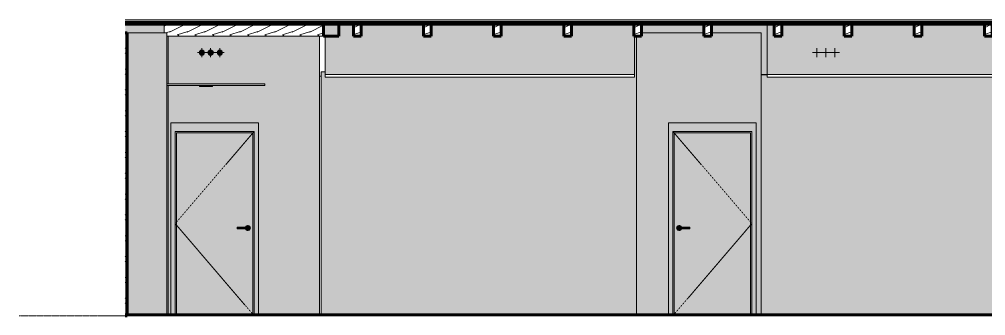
# Model space of a CAD drawing. Header units: inches. Extents: x -3547 to 717, y -19 to 229.
# Drawn here: x -3547.3 to -3106.3, y 0 to 135.2 of the extents above; entities that cross this region are included whole.
import ezdxf

# ---------------------------------------------------------------- set-up
doc = ezdxf.new("R2010")
doc.units = ezdxf.units.IN
doc.header["$MEASUREMENT"] = 0
doc.linetypes.add('Dash 1_16_', pattern=[0.125, 0.0625, -0.0625])
doc.linetypes.add('Grid Line 1_2_', pattern=[0.875, 0.5, -0.125, 0.125, -0.125])
for name, color, linetype, lineweight in [('0-1', 7, 'Continuous', 5), ('0-2', 250, 'Continuous', 9), ('A-CLNG', 13, 'Continuous', 18), ('A-CLNG-1', 7, 'Continuous', 18), ('A-CLNG-2', 13, 'Continuous', 5), ('A-DOOR', 31, 'Continuous', 18), ('A-DOOR-1', 31, 'Dash 1_16_', 9), ('A-DOOR-2', 31, 'Continuous', 9), ('A-DOOR-FRAM', 31, 'Continuous', 9), ('A-DOOR-FRAM-1', 31, 'Continuous', 18), ('A-FLOR-1', 31, 'Continuous', 5), ('A-FLOR-2', 8, 'Continuous', 5), ('A-FLOR-3', 7, 'Continuous', 18), ('A-FLOR-4', 10, 'Continuous', 60), ('A-FLOR-LEVL-1', 51, 'Grid Line 1_2_', 9), ('A-FLOR-MCUT-1', 7, 'Continuous', 18), ('A-FLOR-PATT-1', 250, 'Continuous', 9), ('A-FLOR-PATT-2', 253, 'Continuous', 9), ('A-WALL', 113, 'Continuous', 18), ('A-WALL-1', 7, 'Continuous', 18), ('A-WALL-PATT-1', 111, 'Continuous', 9), ('E-LITE-EQPM', 33, 'Continuous', 9), ('I-WALL', 2, 'Continuous', 18), ('I-WALL-1', 2, 'Continuous', 5), ('I-WALL-2', 2, 'Continuous', 60), ('P-PIPE', 3, 'Continuous', 9), ('P-PIPE-CNTR', 3, 'Continuous', 9), ('S-BEAM', 12, 'Continuous', 9), ('S-BEAM-1', 250, 'Continuous', 9), ('S-BEAM-2', 10, 'Continuous', 60), ('S-BEAM-4', 35, 'Continuous', 9)]:
    doc.layers.add(name, color=color, linetype=linetype, lineweight=lineweight)
pattern_1 = [(0, (0, 0), (0, 2.399), []), (315, (0, 0), (2.3985062, 0), [3.393, -3.393]), (45, (0, 0), (2.3985062, 0), [3.393, -3.393])]
pattern_2 = [(216.87, (3.199, 7.997), (23.9897714, 15.99364286), [3.998, -35.986]), (206.565, (7.997, 5.598), (-7.9970807, -7.996619), [8.941, -8.941]), (198.435, (7.997, 1.599), (-15.9938446, -7.9970983), [5.058, -20.23])]

# ---------------------------------------------------------------- blocks, each defined once
blk = doc.blocks.new('CTR - 1st Phase - Shell_rvt-1-INTERIOR ELEVATION - CORRIDOR WEST _103_W_ - 1ST FLOOR -  EAST WALL')
at = {"layer": 'A-FLOR-1'}
for points in [[(-3481.17, 129), (-3481.17, 133), (-3498.94, 133), (-3498.94, 129), (-3484.3, 129)], [(-3266.56, 110), (-3266.56, 127.5), (-3266.87, 127.5), (-3266.87, 133), (-3295.37, 133), (-3295.37, 127.5), (-3298.87, 127.5), (-3298.87, 133), (-3327.37, 133), (-3327.37, 127.5), (-3330.87, 127.5), (-3330.87, 133), (-3359.37, 133), (-3359.37, 127.5), (-3362.87, 127.5), (-3362.87, 133), (-3391.37, 133), (-3391.37, 127.5), (-3394.87, 127.5), (-3394.87, 133), (-3401.42, 133), (-3401.42, 127.5), (-3407.67, 127.5), (-3407.67, 110), (-3370.91, 110)], [(-3114.87, 110), (-3102.36, 110), (-3102.36, 133), (-3103.37, 133), (-3103.37, 127.5), (-3106.87, 127.5), (-3106.87, 133), (-3135.37, 133), (-3135.37, 127.5), (-3138.87, 127.5), (-3138.87, 133), (-3167.37, 133), (-3167.37, 127.5), (-3170.87, 127.5), (-3170.87, 133), (-3199.37, 133), (-3199.37, 127.5), (-3202.87, 127.5), (-3202.87, 133), (-3206.07, 133), (-3206.07, 110), (-3178.88, 110)]]:
    blk.add_hatch(color=256, dxfattribs=at).paths.add_polyline_path(points, flags=0)
h = blk.add_hatch(color=256, dxfattribs=at)
h.paths.add_polyline_path([(-3208.76, 110), (-3206.07, 110), (-3206.07, 133), (-3231.37, 133), (-3231.37, 129), (-3208.76, 129), (-3208.76, 111.02)], flags=0)
h.paths.add_polyline_path([(-3256.04, 129), (-3234.87, 129), (-3234.87, 133), (-3263.37, 133), (-3263.37, 129)], flags=0)
at = {"layer": 'A-FLOR-2'}
blk.add_hatch(color=256, dxfattribs=at).paths.add_polyline_path([(-3050.86, 133.75), (-2474.75, 133.76), (-2474.75, 134.25), (-3498.94, 134.25), (-3498.94, 133.75), (-3082.86, 133.75)], flags=0)
at = {"layer": 'A-FLOR-PATT-1'}
h = blk.add_hatch(dxfattribs=at)
h.set_pattern_fill('FP_2', color=256, style=0, pattern_type=2)
h.set_pattern_definition(pattern_1)
h.paths.add_polyline_path([(-2478.75, 135), (-2474.75, 135), (-2474.75, 135.2), (-3498.94, 135.2), (-3498.94, 135), (-2480.75, 135)], flags=0)
h = blk.add_hatch(dxfattribs=at)
h.set_pattern_fill('FP_2', color=256, style=0, pattern_type=2)
h.set_pattern_definition(pattern_1)
h.paths.add_polyline_path([(-3104.2, 133), (-2474.75, 133), (-2474.75, 133.75), (-3498.94, 133.75), (-3498.94, 133), (-3114.87, 133)], flags=0)
h = blk.add_hatch(dxfattribs=at)
h.set_pattern_fill('FP_1', color=256, style=0, pattern_type=2)
h.set_pattern_definition([(135, (0, 0), (-2.1213203, -2.1213203), [])])
h.paths.add_polyline_path([(-2602.77, 0), (-2474.75, 0), (-2474.75, 0.37), (-3498.94, 0.37), (-3498.94, 0), (-2644.75, 0)], flags=0)
at = {"layer": 'A-FLOR-PATT-2'}
h = blk.add_hatch(dxfattribs=at)
h.set_pattern_fill('FP_3', color=256, style=0, pattern_type=2)
h.set_pattern_definition([(0, (0, 0), (7.68, 1.92), [0.634, -5.126, 0.634, -5.126, -30.72]), (0, (0, 0), (7.68, 1.92), [-11.52, 0.634, -10.886, 0.634, -5.126, -13.44]), (0, (0, 0), (7.68, 1.92), [-28.8, 0.634, -3.206, 0.634, -8.966]), (120, (2.88, 0.96), (-5.5027688, 5.6910751), [0.634, -5.126, 0.634, -5.126, -30.72]), (120, (2.88, 0.96), (-5.5027688, 5.6910751), [-11.52, 0.634, -10.886, 0.634, -5.126, -13.44]), (120, (2.88, 0.96), (-5.5027688, 5.6910751), [-28.8, 0.634, -3.206, 0.634, -8.966]), (240, (3.84, 4.8), (-2.1772312, -7.6110751), [0.634, -5.126, 0.634, -5.126, -30.72]), (240, (3.84, 4.8), (-2.1772312, -7.6110751), [-11.52, 0.634, -10.886, 0.634, -5.126, -13.44]), (240, (3.84, 4.8), (-2.1772312, -7.6110751), [-28.8, 0.634, -3.206, 0.634, -8.966])])
h.paths.add_polyline_path([(-3043.57, 134.25), (-2474.75, 134.26), (-2474.75, 135), (-3498.94, 135), (-3498.94, 134.25), (-3050.86, 134.25)], flags=0)
at = {"layer": 'A-CLNG-1'}
for p, q in [((-3407.67, 110), (-3266.56, 110)), ((-3407.67, 108.87), (-3407.67, 110)), ((-3266.56, 108.87), (-3407.67, 108.87)), ((-3266.56, 108.87), (-3266.56, 110)), ((-3208.76, 110), (-3206.07, 110)), ((-3206.07, 110), (-3102.36, 110)), ((-3206.07, 108.87), (-3206.07, 110)), ((-3102.36, 108.87), (-3206.07, 108.87))]:
    blk.add_line(p, q, dxfattribs=at)
at = {"layer": 'A-FLOR-3'}
for p, q in [((-3481.17, 133), (-3481.17, 129)), ((-3206.07, 133), (-3206.07, 110)), ((-3407.67, 127.5), (-3407.67, 110)), ((-3266.56, 127.5), (-3266.56, 110)), ((-3266.56, 110), (-3407.67, 110)), ((-3206.07, 110), (-3208.76, 110)), ((-3102.36, 110), (-3206.07, 110))]:
    blk.add_line(p, q, dxfattribs=at)
at = {"layer": 'A-FLOR-4'}
for p, q in [((-3498.94, 133), (-2474.75, 133)), ((-2474.75, 0.37), (-3498.94, 0.37))]:
    blk.add_line(p, q, dxfattribs=at)
at = {"layer": 'A-FLOR-MCUT-1'}
for p, q in [((-2474.75, 135), (-3498.94, 135)), ((-2474.75, 134.25), (-3498.94, 134.25)), ((-2474.75, 133.75), (-3498.94, 133.75)), ((-2474.75, 0), (-3498.94, 0))]:
    blk.add_line(p, q, dxfattribs=at)
at = {"layer": 'A-WALL-1'}
for p, q in [((-3410.3, 109.25), (-3410.3, 127.5)), ((-3410.3, 0.37), (-3410.3, 109.25)), ((-3409.55, 109.25), (-3410.3, 109.25))]:
    blk.add_line(p, q, dxfattribs=at)
blk = doc.blocks.new('LVL-Laminated Veneer Lumber - 4X6 S_ PINE - NO_ 1-2391453-INTERIOR ELEVATION - CORRIDOR WEST _103_W_ - 1ST FLOOR -  EAST WALL')
at = {"layer": 'S-BEAM'}
h = blk.add_hatch(dxfattribs=at)
h.set_pattern_fill('FP_6', color=256, style=0, pattern_type=2)
h.set_pattern_definition(pattern_2)
h.paths.add_polyline_path([(-3474.25, 127.5), (-3408.42, 127.5), (-3408.42, 133), (-3481.17, 133), (-3481.17, 129), (-3480.05, 129), (-3480.05, 127.5), (-3479.42, 127.5)], flags=0)
at = {"layer": 'S-BEAM-1'}
blk.add_line((-3480.05, 127.5), (-3408.42, 127.5), dxfattribs=at)
blk = doc.blocks.new('LVL-Laminated Veneer Lumber - 4X6 S_ PINE - NO_ 1-1619292-INTERIOR ELEVATION - CORRIDOR WEST _103_W_ - 1ST FLOOR -  EAST WALL')
at = {"layer": 'S-BEAM'}
h = blk.add_hatch(dxfattribs=at)
h.set_pattern_fill('FP_6', color=256, style=0, pattern_type=2)
h.set_pattern_definition(pattern_2)
h.paths.add_polyline_path([(-3362.87, 127.5), (-3359.37, 127.5), (-3359.37, 133), (-3362.87, 133)], flags=0)
at = {"layer": 'S-BEAM-2'}
for p, q in [((-3359.37, 133), (-3362.87, 133)), ((-3362.87, 133), (-3362.87, 127.5)), ((-3359.37, 127.5), (-3359.37, 133)), ((-3362.87, 127.5), (-3359.37, 127.5))]:
    blk.add_line(p, q, dxfattribs=at)
blk = doc.blocks.new('LVL-Laminated Veneer Lumber - 4X6 S_ PINE - NO_ 1-V1-INTERIOR ELEVATION - CORRIDOR WEST _103_W_ - 1ST FLOOR -  EAST WALL')
at = {"layer": 'S-BEAM'}
h = blk.add_hatch(dxfattribs=at)
h.set_pattern_fill('FP_6', color=256, style=0, pattern_type=2)
h.set_pattern_definition(pattern_2)
h.paths.add_polyline_path([(-3330.87, 127.5), (-3327.37, 127.5), (-3327.37, 133), (-3330.87, 133)], flags=0)
at = {"layer": 'S-BEAM-2'}
for p, q in [((-3327.37, 133), (-3330.87, 133)), ((-3330.87, 133), (-3330.87, 127.5)), ((-3327.37, 127.5), (-3327.37, 133)), ((-3330.87, 127.5), (-3327.37, 127.5))]:
    blk.add_line(p, q, dxfattribs=at)
blk = doc.blocks.new('LVL-Laminated Veneer Lumber - 4X6 S_ PINE - NO_ 1-V2-INTERIOR ELEVATION - CORRIDOR WEST _103_W_ - 1ST FLOOR -  EAST WALL')
at = {"layer": 'S-BEAM'}
h = blk.add_hatch(dxfattribs=at)
h.set_pattern_fill('FP_6', color=256, style=0, pattern_type=2)
h.set_pattern_definition(pattern_2)
h.paths.add_polyline_path([(-3295.37, 127.5), (-3295.37, 133), (-3298.87, 133), (-3298.87, 127.5)], flags=0)
at = {"layer": 'S-BEAM-2'}
for p, q in [((-3295.37, 133), (-3298.87, 133)), ((-3298.87, 133), (-3298.87, 127.5)), ((-3295.37, 127.5), (-3295.37, 133)), ((-3298.87, 127.5), (-3295.37, 127.5))]:
    blk.add_line(p, q, dxfattribs=at)
blk = doc.blocks.new('LVL-Laminated Veneer Lumber - 4X6 S_ PINE - NO_ 1-1619293-INTERIOR ELEVATION - CORRIDOR WEST _103_W_ - 1ST FLOOR -  EAST WALL')
at = {"layer": 'S-BEAM'}
h = blk.add_hatch(dxfattribs=at)
h.set_pattern_fill('FP_6', color=256, style=0, pattern_type=2)
h.set_pattern_definition(pattern_2)
h.paths.add_polyline_path([(-3266.56, 127.5), (-3263.37, 127.5), (-3263.37, 133), (-3266.87, 133), (-3266.87, 127.5)], flags=0)
at = {"layer": 'S-BEAM-2'}
for p, q in [((-3263.37, 133), (-3266.87, 133)), ((-3266.87, 133), (-3266.87, 127.5)), ((-3263.37, 127.5), (-3263.37, 133)), ((-3266.87, 127.5), (-3263.37, 127.5))]:
    blk.add_line(p, q, dxfattribs=at)
blk = doc.blocks.new('LVL-Laminated Veneer Lumber - 4X6 S_ PINE - NO_ 1-V3-INTERIOR ELEVATION - CORRIDOR WEST _103_W_ - 1ST FLOOR -  EAST WALL')
at = {"layer": 'S-BEAM'}
h = blk.add_hatch(dxfattribs=at)
h.set_pattern_fill('FP_6', color=256, style=0, pattern_type=2)
h.set_pattern_definition(pattern_2)
h.paths.add_polyline_path([(-3231.37, 127.5), (-3231.37, 133), (-3234.87, 133), (-3234.87, 127.5)], flags=0)
at = {"layer": 'S-BEAM-2'}
for p, q in [((-3231.37, 133), (-3234.87, 133)), ((-3234.87, 133), (-3234.87, 127.5)), ((-3231.37, 127.5), (-3231.37, 133)), ((-3234.87, 127.5), (-3231.37, 127.5))]:
    blk.add_line(p, q, dxfattribs=at)
blk = doc.blocks.new('LVL-Laminated Veneer Lumber - 4X6 S_ PINE - NO_ 1-V4-INTERIOR ELEVATION - CORRIDOR WEST _103_W_ - 1ST FLOOR -  EAST WALL')
at = {"layer": 'S-BEAM'}
h = blk.add_hatch(dxfattribs=at)
h.set_pattern_fill('FP_6', color=256, style=0, pattern_type=2)
h.set_pattern_definition(pattern_2)
h.paths.add_polyline_path([(-3199.37, 127.5), (-3199.37, 133), (-3202.87, 133), (-3202.87, 127.5)], flags=0)
at = {"layer": 'S-BEAM-2'}
for p, q in [((-3199.37, 133), (-3202.87, 133)), ((-3202.87, 133), (-3202.87, 127.5)), ((-3199.37, 127.5), (-3199.37, 133)), ((-3202.87, 127.5), (-3199.37, 127.5))]:
    blk.add_line(p, q, dxfattribs=at)
blk = doc.blocks.new('LVL-Laminated Veneer Lumber - 4X6 S_ PINE - NO_ 1-V5-INTERIOR ELEVATION - CORRIDOR WEST _103_W_ - 1ST FLOOR -  EAST WALL')
at = {"layer": 'S-BEAM'}
h = blk.add_hatch(dxfattribs=at)
h.set_pattern_fill('FP_6', color=256, style=0, pattern_type=2)
h.set_pattern_definition(pattern_2)
h.paths.add_polyline_path([(-3167.37, 127.5), (-3167.37, 133), (-3170.87, 133), (-3170.87, 127.5)], flags=0)
at = {"layer": 'S-BEAM-2'}
for p, q in [((-3167.37, 133), (-3170.87, 133)), ((-3170.87, 133), (-3170.87, 127.5)), ((-3167.37, 127.5), (-3167.37, 133)), ((-3170.87, 127.5), (-3167.37, 127.5))]:
    blk.add_line(p, q, dxfattribs=at)
blk = doc.blocks.new('LVL-Laminated Veneer Lumber - 4X6 S_ PINE - NO_ 1-V6-INTERIOR ELEVATION - CORRIDOR WEST _103_W_ - 1ST FLOOR -  EAST WALL')
at = {"layer": 'S-BEAM'}
h = blk.add_hatch(dxfattribs=at)
h.set_pattern_fill('FP_6', color=256, style=0, pattern_type=2)
h.set_pattern_definition(pattern_2)
h.paths.add_polyline_path([(-3135.37, 127.5), (-3135.37, 133), (-3138.87, 133), (-3138.87, 127.5)], flags=0)
at = {"layer": 'S-BEAM-2'}
for p, q in [((-3135.37, 133), (-3138.87, 133)), ((-3138.87, 133), (-3138.87, 127.5)), ((-3135.37, 127.5), (-3135.37, 133)), ((-3138.87, 127.5), (-3135.37, 127.5))]:
    blk.add_line(p, q, dxfattribs=at)
blk = doc.blocks.new('LVL-Laminated Veneer Lumber - 4X6 S_ PINE - NO_ 1-V7-INTERIOR ELEVATION - CORRIDOR WEST _103_W_ - 1ST FLOOR -  EAST WALL')
at = {"layer": 'S-BEAM'}
h = blk.add_hatch(dxfattribs=at)
h.set_pattern_fill('FP_6', color=256, style=0, pattern_type=2)
h.set_pattern_definition(pattern_2)
h.paths.add_polyline_path([(-3103.37, 127.5), (-3103.37, 133), (-3106.87, 133), (-3106.87, 127.5)], flags=0)
at = {"layer": 'S-BEAM-2'}
for p, q in [((-3103.37, 133), (-3106.87, 133)), ((-3106.87, 133), (-3106.87, 127.5)), ((-3103.37, 127.5), (-3103.37, 133)), ((-3106.87, 127.5), (-3103.37, 127.5))]:
    blk.add_line(p, q, dxfattribs=at)
blk = doc.blocks.new('LVL-Laminated Veneer Lumber - 4X6 S_ PINE - NO_ 1-V12-INTERIOR ELEVATION - CORRIDOR WEST _103_W_ - 1ST FLOOR -  EAST WALL')
at = {"layer": 'S-BEAM'}
h = blk.add_hatch(dxfattribs=at)
h.set_pattern_fill('FP_6', color=256, style=0, pattern_type=2)
h.set_pattern_definition(pattern_2)
h.paths.add_polyline_path([(-3391.37, 127.5), (-3391.37, 133), (-3394.87, 133), (-3394.87, 127.5)], flags=0)
at = {"layer": 'S-BEAM-2'}
for p, q in [((-3391.37, 133), (-3394.87, 133)), ((-3394.87, 133), (-3394.87, 127.5)), ((-3391.37, 127.5), (-3391.37, 133)), ((-3394.87, 127.5), (-3391.37, 127.5))]:
    blk.add_line(p, q, dxfattribs=at)
blk = doc.blocks.new('LVL-Laminated Veneer Lumber - _2_SISTERED 4X6 PINE-2259914-INTERIOR ELEVATION - CORRIDOR WEST _103_W_ - 1ST FLOOR -  EAST WALL')
at = {"layer": 'S-BEAM-4'}
blk.add_hatch(color=256, dxfattribs=at).paths.add_polyline_path([(-3401.42, 127.5), (-3401.42, 133), (-3408.42, 133), (-3408.42, 127.5), (-3402.3, 127.5)], flags=0)
at = {"layer": 'S-BEAM-2'}
for p, q in [((-3401.42, 133), (-3408.42, 133)), ((-3408.42, 133), (-3408.42, 127.5)), ((-3401.42, 127.5), (-3401.42, 133)), ((-3408.42, 127.5), (-3401.42, 127.5))]:
    blk.add_line(p, q, dxfattribs=at)
blk = doc.blocks.new('CTR - 1st Phase - Structure_rvt-1-INTERIOR ELEVATION - CORRIDOR WEST _103_W_ - 1ST FLOOR -  EAST WALL')
at = {"layer": '0-2'}
for name in ['LVL-Laminated Veneer Lumber - 4X6 S_ PINE - NO_ 1-2391453-INTERIOR ELEVATION - CORRIDOR WEST _103_W_ - 1ST FLOOR -  EAST WALL', 'LVL-Laminated Veneer Lumber - _2_SISTERED 4X6 PINE-2259914-INTERIOR ELEVATION - CORRIDOR WEST _103_W_ - 1ST FLOOR -  EAST WALL', 'LVL-Laminated Veneer Lumber - 4X6 S_ PINE - NO_ 1-V12-INTERIOR ELEVATION - CORRIDOR WEST _103_W_ - 1ST FLOOR -  EAST WALL', 'LVL-Laminated Veneer Lumber - 4X6 S_ PINE - NO_ 1-1619292-INTERIOR ELEVATION - CORRIDOR WEST _103_W_ - 1ST FLOOR -  EAST WALL', 'LVL-Laminated Veneer Lumber - 4X6 S_ PINE - NO_ 1-V1-INTERIOR ELEVATION - CORRIDOR WEST _103_W_ - 1ST FLOOR -  EAST WALL', 'LVL-Laminated Veneer Lumber - 4X6 S_ PINE - NO_ 1-V2-INTERIOR ELEVATION - CORRIDOR WEST _103_W_ - 1ST FLOOR -  EAST WALL', 'LVL-Laminated Veneer Lumber - 4X6 S_ PINE - NO_ 1-1619293-INTERIOR ELEVATION - CORRIDOR WEST _103_W_ - 1ST FLOOR -  EAST WALL', 'LVL-Laminated Veneer Lumber - 4X6 S_ PINE - NO_ 1-V3-INTERIOR ELEVATION - CORRIDOR WEST _103_W_ - 1ST FLOOR -  EAST WALL', 'LVL-Laminated Veneer Lumber - 4X6 S_ PINE - NO_ 1-V4-INTERIOR ELEVATION - CORRIDOR WEST _103_W_ - 1ST FLOOR -  EAST WALL', 'LVL-Laminated Veneer Lumber - 4X6 S_ PINE - NO_ 1-V5-INTERIOR ELEVATION - CORRIDOR WEST _103_W_ - 1ST FLOOR -  EAST WALL', 'LVL-Laminated Veneer Lumber - 4X6 S_ PINE - NO_ 1-V6-INTERIOR ELEVATION - CORRIDOR WEST _103_W_ - 1ST FLOOR -  EAST WALL', 'LVL-Laminated Veneer Lumber - 4X6 S_ PINE - NO_ 1-V7-INTERIOR ELEVATION - CORRIDOR WEST _103_W_ - 1ST FLOOR -  EAST WALL']:
    blk.add_blockref(name, (0, 0), dxfattribs=at)
blk = doc.blocks.new('HOLLOW METAL - HM - METAL LEAF - 1HR - 3-0 x 7-0-2191982-INTERIOR ELEVATION - CORRIDOR WEST _103_W_ - 1ST FLOOR -  EAST WALL')
at = {"layer": 'A-DOOR'}
h = blk.add_hatch(color=256, dxfattribs=at)
h.paths.add_polyline_path([(-3440.8, 0.37), (-3440.8, 83.37), (-3475.55, 83.37), (-3475.55, 0.37)], flags=0)
h.paths.add_polyline_path([(-3443.03, 38.82), (-3443.33, 38.86), (-3443.62, 38.98), (-3443.86, 39.16), (-3444.05, 39.41), (-3444.13, 39.61), (-3447.85, 39.62), (-3447.85, 40.39), (-3444.13, 40.39), (-3444.05, 40.59), (-3443.86, 40.84), (-3443.62, 41.02), (-3443.33, 41.14), (-3443.03, 41.18), (-3442.72, 41.14), (-3442.44, 41.02), (-3442.19, 40.84), (-3442.01, 40.59), (-3441.89, 40.31), (-3441.85, 40), (-3441.89, 39.69), (-3442.01, 39.41), (-3442.19, 39.16), (-3442.44, 38.98), (-3442.72, 38.86), (-3442.93, 38.83)], flags=0)
for points in [[(-3447.85, 40), (-3443.72, 40), (-3443.72, 40.39), (-3447.85, 40.38), (-3447.85, 40.1)], [(-3444.21, 39.61), (-3443.72, 39.62), (-3443.72, 40), (-3447.85, 40), (-3447.85, 39.61), (-3444.37, 39.61)], [(-3443.03, 38.82), (-3442.72, 38.86), (-3442.44, 38.98), (-3442.19, 39.16), (-3442.01, 39.41), (-3441.89, 39.69), (-3441.85, 40), (-3441.89, 40.31), (-3442.01, 40.59), (-3442.19, 40.84), (-3442.44, 41.02), (-3442.72, 41.14), (-3443.03, 41.18), (-3443.33, 41.14), (-3443.62, 41.02), (-3443.86, 40.84), (-3444.05, 40.59), (-3444.12, 40.39), (-3443.11, 40.38), (-3443.13, 40.39), (-3442.97, 40.36), (-3442.87, 40.29), (-3442.82, 40.25), (-3442.76, 40.12), (-3442.75, 40.1), (-3442.73, 40), (-3442.78, 39.83), (-3442.83, 39.75), (-3442.87, 39.71), (-3442.97, 39.64), (-3443.07, 39.61), (-3443.23, 39.61), (-3443.3, 39.62), (-3444.13, 39.61), (-3444.05, 39.41), (-3443.86, 39.16), (-3443.62, 38.98), (-3443.33, 38.86)], [(-3443.05, 40), (-3442.73, 40), (-3442.76, 40.13), (-3442.83, 40.25), (-3442.91, 40.33), (-3442.97, 40.36), (-3443.04, 40.38), (-3443.22, 40.38), (-3443.35, 40.38), (-3443.72, 40.38), (-3443.72, 40), (-3443.14, 40)]]:
    blk.add_hatch(color=256, dxfattribs=at).paths.add_polyline_path(points, flags=0)
h = blk.add_hatch(color=256, dxfattribs=at)
h.paths.add_polyline_path([(-3442.85, 39.72), (-3442.76, 39.88), (-3442.75, 39.9), (-3442.75, 40), (-3442.78, 40), (-3442.84, 39.75)], flags=0)
h.paths.add_polyline_path([(-3443.72, 39.61), (-3443.68, 39.62), (-3443.02, 39.62), (-3442.87, 39.71), (-3442.85, 39.75), (-3442.78, 40), (-3443.72, 40), (-3443.72, 39.62)], flags=0)
at = {"layer": 'A-DOOR-FRAM-1'}
for points in [[(-3478.17, 0.37), (-3476.17, 0.37), (-3476.17, 84), (-3440.17, 84), (-3440.17, 0.37), (-3438.17, 0.37), (-3438.17, 88), (-3478.17, 88), (-3478.17, 33.79)], [(-3440.8, 0.37), (-3440.17, 0.37), (-3440.17, 84), (-3476.17, 84), (-3476.17, 0.37), (-3475.55, 0.37), (-3475.55, 83.37), (-3440.8, 83.37), (-3440.8, 33.79)]]:
    blk.add_hatch(color=256, dxfattribs=at).paths.add_polyline_path(points, flags=0)
at = {"layer": 'A-DOOR-1'}
for p, q in [((-3440.17, 84), (-3476.17, 42)), ((-3476.17, 42), (-3440.5, 0.37))]:
    blk.add_line(p, q, dxfattribs=at)
at = {"layer": 'A-DOOR-2'}
for p, q in [((-3443.72, 40.39), (-3447.85, 40.39)), ((-3447.85, 40), (-3447.85, 40.39)), ((-3447.85, 39.61), (-3447.85, 40)), ((-3447.85, 39.61), (-3443.72, 39.61))]:
    blk.add_line(p, q, dxfattribs=at)
at = {"layer": 'A-DOOR-2', "flags": 128}
for points in [[(-3443.13, 40.39), (-3443.13, 40.39), (-3443.13, 40.39), (-3443.13, 40.39), (-3443.13, 40.39), (-3443.14, 40.39), (-3443.14, 40.39), (-3443.15, 40.39), (-3443.16, 40.39), (-3443.16, 40.39), (-3443.17, 40.39), (-3443.18, 40.39), (-3443.19, 40.39), (-3443.2, 40.39), (-3443.22, 40.39), (-3443.23, 40.39), (-3443.24, 40.39), (-3443.26, 40.39), (-3443.27, 40.39), (-3443.29, 40.39), (-3443.31, 40.39), (-3443.32, 40.39), (-3443.34, 40.39), (-3443.36, 40.39), (-3443.38, 40.39), (-3443.4, 40.39), (-3443.42, 40.39), (-3443.44, 40.39), (-3443.46, 40.39), (-3443.48, 40.39), (-3443.5, 40.39), (-3443.53, 40.39), (-3443.55, 40.39), (-3443.57, 40.39), (-3443.59, 40.39), (-3443.62, 40.39), (-3443.64, 40.39), (-3443.66, 40.39), (-3443.69, 40.39), (-3443.71, 40.39), (-3443.72, 40.39)], [(-3443.72, 39.61), (-3443.69, 39.61), (-3443.67, 39.61), (-3443.65, 39.61), (-3443.62, 39.61), (-3443.6, 39.61), (-3443.58, 39.61), (-3443.55, 39.61), (-3443.53, 39.61), (-3443.51, 39.61), (-3443.49, 39.61), (-3443.47, 39.61), (-3443.44, 39.61), (-3443.42, 39.61), (-3443.4, 39.61), (-3443.38, 39.61), (-3443.36, 39.61), (-3443.35, 39.61), (-3443.33, 39.61), (-3443.31, 39.61), (-3443.29, 39.61), (-3443.28, 39.61), (-3443.26, 39.61), (-3443.25, 39.61), (-3443.23, 39.61), (-3443.22, 39.61), (-3443.21, 39.61), (-3443.2, 39.61), (-3443.19, 39.61), (-3443.18, 39.61), (-3443.17, 39.61), (-3443.16, 39.61), (-3443.15, 39.61), (-3443.15, 39.61), (-3443.14, 39.61), (-3443.14, 39.61), (-3443.13, 39.61), (-3443.13, 39.61), (-3443.13, 39.61), (-3443.13, 39.61)]]:
    blk.add_lwpolyline(points, dxfattribs=at)
at = {"layer": 'A-DOOR-2'}
for start, end in [(360, 160.3657), (199.5633, 360)]:
    blk.add_arc((-3443.03, 40), 1.18, start, end, dxfattribs=at)
at = {"layer": 'A-DOOR-FRAM'}
for p, q in [((-3476.17, 0.37), (-3476.17, 84)), ((-3476.17, 84), (-3440.17, 84)), ((-3440.17, 84), (-3440.17, 0.37)), ((-3475.55, 0.37), (-3475.55, 83.37)), ((-3475.55, 83.37), (-3440.8, 83.37)), ((-3440.8, 83.37), (-3440.8, 0.37))]:
    blk.add_line(p, q, dxfattribs=at)
blk = doc.blocks.new('HOLLOW METAL - UNIT DOOR-2191978-INTERIOR ELEVATION - CORRIDOR WEST _103_W_ - 1ST FLOOR -  EAST WALL')
at = {"layer": 'A-DOOR'}
h = blk.add_hatch(color=256, dxfattribs=at)
h.paths.add_polyline_path([(-3050.86, 0.37), (-3049.2, 0.37), (-3049.2, 83.38), (-3083.95, 83.38), (-3083.95, 0.37)], flags=0)
h.paths.add_polyline_path([(-3081.72, 38.82), (-3082.02, 38.86), (-3082.31, 38.98), (-3082.55, 39.16), (-3082.74, 39.41), (-3082.86, 39.7), (-3082.9, 40), (-3082.86, 40.31), (-3082.74, 40.59), (-3082.55, 40.84), (-3082.31, 41.02), (-3082.02, 41.14), (-3081.72, 41.18), (-3081.41, 41.14), (-3081.13, 41.02), (-3080.86, 40.81), (-3080.7, 40.59), (-3080.61, 40.39), (-3076.9, 40.38), (-3076.9, 39.61), (-3080.61, 39.61), (-3080.7, 39.41), (-3080.88, 39.16), (-3081.13, 38.98), (-3081.41, 38.86)], flags=0)
h = blk.add_hatch(color=256, dxfattribs=at)
h.paths.add_polyline_path([(-3081.9, 39.72), (-3081.99, 39.87), (-3082, 39.9), (-3082.01, 40), (-3081.99, 40.13), (-3081.92, 40.25), (-3081.91, 40.25), (-3081.96, 39.99), (-3081.91, 39.75)], flags=0)
h.paths.add_polyline_path([(-3081.72, 38.82), (-3081.41, 38.86), (-3081.13, 38.98), (-3080.86, 39.19), (-3080.7, 39.41), (-3080.61, 39.61), (-3081.73, 39.62), (-3081.87, 39.7), (-3081.9, 39.75), (-3081.96, 40.01), (-3081.88, 40.29), (-3081.78, 40.36), (-3081.71, 40.38), (-3081.53, 40.38), (-3081.43, 40.38), (-3080.61, 40.39), (-3080.7, 40.59), (-3080.88, 40.84), (-3081.13, 41.02), (-3081.41, 41.14), (-3081.72, 41.18), (-3082.02, 41.14), (-3082.31, 41.02), (-3082.55, 40.84), (-3082.74, 40.59), (-3082.86, 40.3), (-3082.9, 40), (-3082.86, 39.69), (-3082.74, 39.41), (-3082.55, 39.16), (-3082.31, 38.98), (-3082.02, 38.86)], flags=0)
for points in [[(-3081.03, 39.61), (-3081.03, 40), (-3082.01, 40), (-3081.99, 39.87), (-3081.92, 39.75), (-3081.87, 39.7), (-3081.77, 39.64), (-3081.68, 39.61), (-3081.52, 39.61), (-3081.45, 39.62), (-3081.06, 39.62)], [(-3076.9, 40), (-3076.9, 40.39), (-3081.03, 40.38), (-3081.03, 40), (-3078.86, 40)], [(-3080.64, 39.61), (-3076.9, 39.62), (-3076.9, 40), (-3081.03, 40), (-3081.03, 39.61), (-3080.7, 39.61)]]:
    blk.add_hatch(color=256, dxfattribs=at).paths.add_polyline_path(points, flags=0)
h = blk.add_hatch(color=256, dxfattribs=at)
h.paths.add_polyline_path([(-3081.9, 40.28), (-3081.99, 40.12), (-3082, 40.1), (-3082, 40), (-3081.96, 40), (-3081.9, 40.27)], flags=0)
h.paths.add_polyline_path([(-3081.12, 40), (-3081.03, 40), (-3081.03, 40.39), (-3081.06, 40.38), (-3081.64, 40.38), (-3081.62, 40.39), (-3081.78, 40.36), (-3081.88, 40.29), (-3081.9, 40.25), (-3081.96, 40), (-3081.22, 40)], flags=0)
at = {"layer": 'A-DOOR-FRAM-1'}
for points in [[(-3084.57, 0.37), (-3084.57, 84), (-3048.57, 84), (-3048.57, 0.37), (-3046.57, 0.37), (-3046.57, 88), (-3086.57, 88), (-3086.56, 0.37), (-3085.99, 0.37)], [(-3083.95, 0.37), (-3083.95, 83.38), (-3049.2, 83.38), (-3049.2, 0.37), (-3048.57, 0.37), (-3048.57, 84), (-3084.57, 84), (-3084.57, 0.37)]]:
    blk.add_hatch(color=256, dxfattribs=at).paths.add_polyline_path(points, flags=0)
at = {"layer": 'A-DOOR-1'}
for p, q in [((-3084.57, 84), (-3048.57, 42)), ((-3048.57, 42), (-3084.25, 0.37))]:
    blk.add_line(p, q, dxfattribs=at)
at = {"layer": 'A-DOOR-2'}
for p, q in [((-3076.9, 40.39), (-3081.03, 40.39)), ((-3076.9, 40.39), (-3076.9, 40)), ((-3076.9, 40), (-3076.9, 39.61)), ((-3081.03, 39.61), (-3076.9, 39.61))]:
    blk.add_line(p, q, dxfattribs=at)
at = {"layer": 'A-DOOR-2', "flags": 128}
for points in [[(-3081.03, 40.39), (-3081.05, 40.39), (-3081.08, 40.39), (-3081.1, 40.39), (-3081.12, 40.39), (-3081.15, 40.39), (-3081.17, 40.39), (-3081.19, 40.39), (-3081.22, 40.39), (-3081.24, 40.39), (-3081.26, 40.39), (-3081.28, 40.39), (-3081.3, 40.39), (-3081.32, 40.39), (-3081.34, 40.39), (-3081.36, 40.39), (-3081.38, 40.39), (-3081.4, 40.39), (-3081.42, 40.39), (-3081.44, 40.39), (-3081.45, 40.39), (-3081.47, 40.39), (-3081.49, 40.39), (-3081.5, 40.39), (-3081.51, 40.39), (-3081.53, 40.39), (-3081.54, 40.39), (-3081.55, 40.39), (-3081.56, 40.39), (-3081.57, 40.39), (-3081.58, 40.39), (-3081.59, 40.39), (-3081.6, 40.39), (-3081.6, 40.39), (-3081.61, 40.39), (-3081.61, 40.39), (-3081.62, 40.39), (-3081.62, 40.39), (-3081.62, 40.39), (-3081.62, 40.39)], [(-3081.62, 39.61), (-3081.62, 39.61), (-3081.62, 39.61), (-3081.62, 39.61), (-3081.61, 39.61), (-3081.61, 39.61), (-3081.6, 39.61), (-3081.6, 39.61), (-3081.59, 39.61), (-3081.58, 39.61), (-3081.57, 39.61), (-3081.56, 39.61), (-3081.55, 39.61), (-3081.54, 39.61), (-3081.53, 39.61), (-3081.52, 39.61), (-3081.5, 39.61), (-3081.49, 39.61), (-3081.47, 39.61), (-3081.46, 39.61), (-3081.44, 39.61), (-3081.42, 39.61), (-3081.41, 39.61), (-3081.39, 39.61), (-3081.37, 39.61), (-3081.35, 39.61), (-3081.33, 39.61), (-3081.31, 39.61), (-3081.29, 39.61), (-3081.27, 39.61), (-3081.24, 39.61), (-3081.22, 39.61), (-3081.2, 39.61), (-3081.18, 39.61), (-3081.15, 39.61), (-3081.13, 39.61), (-3081.11, 39.61), (-3081.08, 39.61), (-3081.06, 39.61), (-3081.04, 39.61), (-3081.03, 39.61)]]:
    blk.add_lwpolyline(points, dxfattribs=at)
at = {"layer": 'A-DOOR-2'}
for start, end in [(19.6343, 180), (180, 340.4367)]:
    blk.add_arc((-3081.72, 40), 1.18, start, end, dxfattribs=at)
at = {"layer": 'A-DOOR-FRAM'}
for p, q in [((-3046.57, 88), (-3086.57, 88)), ((-3086.57, 88), (-3086.57, 0.37)), ((-3084.57, 84), (-3048.57, 84)), ((-3084.57, 0.37), (-3084.57, 84)), ((-3048.57, 84), (-3048.57, 0.37)), ((-3046.57, 88), (-3046.57, 0.37)), ((-3083.95, 83.38), (-3049.2, 83.38)), ((-3083.95, 0.37), (-3083.95, 83.38)), ((-3049.2, 83.38), (-3049.2, 0.37))]:
    blk.add_line(p, q, dxfattribs=at)
blk = doc.blocks.new('265000 - Lighting - Puck Light - 6_-V27-INTERIOR ELEVATION - CORRIDOR WEST _103_W_ - 1ST FLOOR -  EAST WALL')
at = {"layer": 'E-LITE-EQPM'}
for points in [[(-3464.23, 104.57), (-3462.11, 104.57), (-3462.11, 105.07), (-3465.11, 105.07), (-3465.11, 104.57), (-3464.71, 104.57)], [(-3459.99, 104.57), (-3459.11, 104.57), (-3459.11, 105.07), (-3462.11, 105.07), (-3462.11, 104.57), (-3460.61, 104.57)]]:
    blk.add_hatch(color=256, dxfattribs=at).paths.add_polyline_path(points, flags=0)
for p, q in [((-3465.11, 105.07), (-3465.11, 104.57)), ((-3462.11, 104.57), (-3465.11, 104.57)), ((-3459.11, 104.57), (-3462.11, 104.57)), ((-3459.11, 104.57), (-3459.11, 105.07))]:
    blk.add_line(p, q, dxfattribs=at)

msp = doc.modelspace()

# ---------------------------------------------------------------- hatches: boundary and pattern name
at = {"layer": 'A-CLNG-2'}
msp.add_hatch(color=256, dxfattribs=at).paths.add_polyline_path([(-3453.77053, 105.075), (-3435.32374, 105.075), (-3435.32374, 105.825), (-3480.04874, 105.825), (-3480.04874, 105.075), (-3466.93164, 105.075)], flags=0)
at = {"layer": 'A-WALL-PATT-1'}
h = msp.add_hatch(dxfattribs=at)
h.set_pattern_fill('FP_4', color=256, style=0, pattern_type=2)
h.set_pattern_definition([(45, (0, 0), (-4.751758, 4.751758), []), (45, (0, 7.2), (-4.751758, 4.751758), [])])
h.paths.add_polyline_path([(-3498.67374, 0.375), (-3498.67374, 129), (-3498.93751, 129), (-3498.93751, 0.375)], flags=0)
h = msp.add_hatch(dxfattribs=at)
h.set_pattern_fill('FP_5', color=256, style=0, pattern_type=2)
h.set_pattern_definition([(0, (0, 0), (15.36, 3.84), [0.634, -10.886, 0.634, -10.886, -61.44]), (0, (0, 0), (15.36, 3.84), [-23.04, 0.634, -22.406, 0.634, -10.886, -26.88]), (0, (0, 0), (15.36, 3.84), [-57.6, 0.634, -7.046, 0.634, -18.566]), (120, (5.76, 1.92), (-11.0055376, 11.38215), [0.634, -10.886, 0.634, -10.886, -61.44]), (120, (5.76, 1.92), (-11.0055376, 11.38215), [-23.04, 0.634, -22.406, 0.634, -10.886, -26.88]), (120, (5.76, 1.92), (-11.0055376, 11.38215), [-57.6, 0.634, -7.046, 0.634, -18.566]), (240, (7.68, 9.6), (-4.3544624, -15.22215), [0.634, -10.886, 0.634, -10.886, -61.44]), (240, (7.68, 9.6), (-4.3544624, -15.22215), [-23.04, 0.634, -22.406, 0.634, -10.886, -26.88]), (240, (7.68, 9.6), (-4.3544624, -15.22215), [-57.6, 0.634, -7.046, 0.634, -18.566])])
h.paths.add_polyline_path([(-3498.06981, 0.375), (-3498.04874, 0.375), (-3498.04874, 129), (-3498.67374, 129), (-3498.67374, 0.375)], flags=0)
at = {"layer": 'I-WALL'}
for points in [[(-3497.99641, 0.375), (-3480.04874, 0.375), (-3480.04874, 129), (-3498.04874, 129), (-3498.04874, 0.375)], [(-3208.76124, 0.375), (-3208.76124, 129), (-3231.37374, 129), (-3231.37374, 127.5), (-3234.87374, 127.5), (-3234.87374, 129), (-3263.37374, 129), (-3263.37374, 127.5), (-3265.67374, 127.5), (-3265.67374, 0.375), (-3251.01124, 0.375), (-3251.01124, 88), (-3211.01124, 88), (-3211.01124, 0.375), (-3208.77082, 0.375)]]:
    msp.add_hatch(color=256, dxfattribs=at).paths.add_polyline_path(points, flags=0)
at = {"layer": 'I-WALL-1'}
for points in [[(-3101.23624, 0.375), (-3101.23624, 129), (-3102.36124, 129), (-3102.36124, 108.875), (-3110.23624, 108.875), (-3110.23624, 0.375), (-3101.26695, 0.375)], [(-3265.67374, 0.375), (-3265.67374, 127.5), (-3266.55709, 127.5), (-3266.55709, 108.875), (-3274.67374, 108.875), (-3274.67374, 0.375), (-3265.70445, 0.375)], [(-3402.29874, 0.375), (-3402.29874, 108.875), (-3407.67374, 108.875), (-3407.67374, 111.25), (-3409.54874, 111.25), (-3409.54874, 0.375), (-3409.52399, 0.375)], [(-3274.67374, 0.375), (-3274.67374, 108.875), (-3402.29874, 108.875), (-3402.29874, 0.375), (-3306.90226, 0.375)], [(-3208.76124, 0.375), (-3110.23624, 0.375), (-3110.23624, 108.875), (-3206.07374, 108.875), (-3206.07374, 109.875), (-3208.76124, 109.875), (-3208.76124, 33.7869)]]:
    msp.add_hatch(color=256, dxfattribs=at).paths.add_polyline_path(points, flags=0)
h = msp.add_hatch(color=256, dxfattribs=at)
h.paths.add_polyline_path([(-3479.42374, 0.375), (-3479.42374, 105.075), (-3480.04874, 105.075), (-3480.04874, 0.375)], flags=0)
h.paths.add_polyline_path([(-3480.04874, 105.825), (-3479.42374, 105.825), (-3479.42374, 127.5), (-3480.04874, 127.5)], flags=0)
h = msp.add_hatch(color=256, dxfattribs=at)
h.paths.add_polyline_path([(-3478.17374, 0.375), (-3478.17374, 88), (-3438.17374, 88), (-3438.17374, 0.375), (-3410.29874, 0.375), (-3410.29874, 127.5), (-3479.42374, 127.5), (-3479.42374, 105.825), (-3435.32374, 105.825), (-3435.32374, 105.075), (-3459.11124, 105.075), (-3459.11124, 104.575), (-3465.11124, 104.575), (-3465.11124, 105.075), (-3479.42374, 105.075), (-3479.42374, 0.375)], flags=0)
h.paths.add_polyline_path([(-3464, 118.8125), (-3464.30735, 118.85296), (-3464.59375, 118.97159), (-3464.83969, 119.16031), (-3465.02841, 119.40625), (-3465.14704, 119.69265), (-3465.1875, 120), (-3465.14704, 120.30735), (-3465.02841, 120.59375), (-3464.83969, 120.83969), (-3464.59375, 121.02841), (-3464.30735, 121.14704), (-3464, 121.1875), (-3463.69265, 121.14704), (-3463.40625, 121.02841), (-3463.16031, 120.83969), (-3462.97159, 120.59375), (-3462.85296, 120.30735), (-3462.8125, 120), (-3462.85296, 119.69265), (-3462.97159, 119.40625), (-3463.16031, 119.16031), (-3463.40625, 118.97159), (-3463.69265, 118.85296)], flags=0)
h.paths.add_polyline_path([(-3455.75736, 118.8125), (-3456.06471, 118.85296), (-3456.35111, 118.97159), (-3456.59705, 119.16031), (-3456.78576, 119.40625), (-3456.9044, 119.69265), (-3456.94486, 120), (-3456.9044, 120.30735), (-3456.78576, 120.59375), (-3456.59705, 120.83969), (-3456.35111, 121.02841), (-3456.06471, 121.14704), (-3455.75736, 121.1875), (-3455.45001, 121.14704), (-3455.16361, 121.02841), (-3454.91767, 120.83969), (-3454.72895, 120.59375), (-3454.61032, 120.30735), (-3454.56986, 120), (-3454.61032, 119.69265), (-3454.72895, 119.40625), (-3454.91767, 119.16031), (-3455.16361, 118.97159), (-3455.45001, 118.85296)], flags=0)
h.paths.add_polyline_path([(-3460, 118.8125), (-3460.30735, 118.85296), (-3460.59375, 118.97159), (-3460.83969, 119.16031), (-3461.02841, 119.40625), (-3461.14704, 119.69265), (-3461.1875, 120), (-3461.14704, 120.30735), (-3461.02841, 120.59375), (-3460.83969, 120.83969), (-3460.59375, 121.02841), (-3460.30735, 121.14704), (-3460, 121.1875), (-3459.69265, 121.14704), (-3459.40625, 121.02841), (-3459.16031, 120.83969), (-3458.97159, 120.59375), (-3458.85296, 120.30735), (-3458.8125, 120), (-3458.85296, 119.69265), (-3458.97159, 119.40625), (-3459.16031, 119.16031), (-3459.40625, 118.97159), (-3459.69265, 118.85296)], flags=0)
at = {"layer": 'P-PIPE'}
for points in [[(-3464, 118.8125), (-3463.69265, 118.85296), (-3463.40625, 118.97159), (-3463.16031, 119.16031), (-3462.97159, 119.40625), (-3462.85296, 119.69265), (-3462.8125, 120), (-3462.85296, 120.30735), (-3462.97159, 120.59375), (-3463.16031, 120.83969), (-3463.40625, 121.02841), (-3463.69265, 121.14704), (-3464, 121.1875), (-3464.30735, 121.14704), (-3464.59375, 121.02841), (-3464.83969, 120.83969), (-3465.02841, 120.59375), (-3465.14704, 120.30735), (-3465.1875, 120), (-3465.14704, 119.69265), (-3465.02841, 119.40625), (-3464.83969, 119.16031), (-3464.59375, 118.97159), (-3464.30735, 118.85296)], [(-3460, 118.8125), (-3459.69265, 118.85296), (-3459.40625, 118.97159), (-3459.16031, 119.16031), (-3458.97159, 119.40625), (-3458.85296, 119.69265), (-3458.8125, 120), (-3458.85296, 120.30735), (-3458.97159, 120.59375), (-3459.16031, 120.83969), (-3459.40625, 121.02841), (-3459.69265, 121.14704), (-3460, 121.1875), (-3460.30735, 121.14704), (-3460.59375, 121.02841), (-3460.83969, 120.83969), (-3461.02841, 120.59375), (-3461.14704, 120.30735), (-3461.1875, 120), (-3461.14704, 119.69265), (-3461.02841, 119.40625), (-3460.83969, 119.16031), (-3460.59375, 118.97159), (-3460.30735, 118.85296)], [(-3455.75736, 118.8125), (-3455.45001, 118.85296), (-3455.16361, 118.97159), (-3454.91767, 119.16031), (-3454.72895, 119.40625), (-3454.61032, 119.69265), (-3454.56986, 120), (-3454.61032, 120.30735), (-3454.72895, 120.59375), (-3454.91767, 120.83969), (-3455.16361, 121.02841), (-3455.45001, 121.14704), (-3455.75736, 121.1875), (-3456.06471, 121.14704), (-3456.35111, 121.02841), (-3456.59705, 120.83969), (-3456.78576, 120.59375), (-3456.9044, 120.30735), (-3456.94486, 120), (-3456.9044, 119.69265), (-3456.78576, 119.40625), (-3456.59705, 119.16031), (-3456.35111, 118.97159), (-3456.06471, 118.85296)]]:
    msp.add_hatch(color=256, dxfattribs=at).paths.add_polyline_path(points, flags=0)

# ---------------------------------------------------------------- linework, layer by layer
at = {"layer": 'A-CLNG'}
for p, q in [((-3480.04874, 105.825), (-3435.32374, 105.825)), ((-3435.32374, 105.075), (-3480.04874, 105.075)), ((-3435.32374, 105.825), (-3435.32374, 105.075))]:
    msp.add_line(p, q, dxfattribs=at)
at = {"layer": 'A-FLOR-LEVL-1'}
msp.add_line((-3547.29874, 0), (-2426.3971, 0), dxfattribs=at)
at = {"layer": 'A-WALL'}
msp.add_line((-3498.67374, 129), (-3498.67374, 0), dxfattribs=at)
at = {"layer": 'I-WALL'}
for p, q in [((-3480.04874, 129), (-3498.04874, 129)), ((-3480.04874, 0.375), (-3480.04874, 129)), ((-3234.87374, 129), (-3263.37374, 129)), ((-3208.76124, 129), (-3231.37374, 129)), ((-3208.76124, 129), (-3208.76124, 0.375)), ((-3479.42374, 105.825), (-3479.42374, 127.5)), ((-3265.67374, 127.5), (-3265.67374, 0.375)), ((-3409.54874, 0.375), (-3409.54874, 111.25)), ((-3409.54874, 111.25), (-3407.67374, 111.25)), ((-3206.07374, 109.875), (-3208.76124, 109.875)), ((-3479.42374, 0.375), (-3479.42374, 105.075)), ((-3478.17374, 0.375), (-3478.17374, 88)), ((-3478.17374, 88), (-3438.17374, 88)), ((-3438.17374, 88), (-3438.17374, 0.375))]:
    msp.add_line(p, q, dxfattribs=at)
at = {"layer": 'I-WALL-2'}
for p, q in [((-3498.04874, 129), (-3498.93751, 129)), ((-3498.04874, 0), (-3498.04874, 129)), ((-3498.93751, 0), (-3498.04874, 0))]:
    msp.add_line(p, q, dxfattribs=at)
at = {"layer": 'P-PIPE'}
for centre, start, end in [((-3464, 120), 0, 180), ((-3464, 120), 180, 0), ((-3460, 120), 0, 180), ((-3460, 120), 180, 0), ((-3455.75736, 120), 0, 180), ((-3455.75736, 120), 180, 0)]:
    msp.add_arc(centre, 1.1875, start, end, dxfattribs=at)
at = {"layer": 'P-PIPE-CNTR'}
for p, q in [((-3466, 120), (-3462, 120)), ((-3464, 118), (-3464, 122)), ((-3462, 120), (-3458, 120)), ((-3460, 118), (-3460, 122)), ((-3457.75736, 120), (-3453.75736, 120)), ((-3455.75736, 118), (-3455.75736, 122)), ((-3185.31592, 120), (-3181.31592, 120)), ((-3183.31592, 118), (-3183.31592, 122)), ((-3181.31592, 120), (-3177.31592, 120)), ((-3179.31592, 118), (-3179.31592, 122)), ((-3177.07328, 120), (-3173.07328, 120)), ((-3175.07328, 118), (-3175.07328, 122))]:
    msp.add_line(p, q, dxfattribs=at)

# ---------------------------------------------------------------- block references
at = {"layer": '0-1'}
for name in ['CTR - 1st Phase - Shell_rvt-1-INTERIOR ELEVATION - CORRIDOR WEST _103_W_ - 1ST FLOOR -  EAST WALL', 'CTR - 1st Phase - Structure_rvt-1-INTERIOR ELEVATION - CORRIDOR WEST _103_W_ - 1ST FLOOR -  EAST WALL']:
    msp.add_blockref(name, (0, 0), dxfattribs=at)
at = {"layer": 'A-DOOR'}
for name, p in [('HOLLOW METAL - HM - METAL LEAF - 1HR - 3-0 x 7-0-2191982-INTERIOR ELEVATION - CORRIDOR WEST _103_W_ - 1ST FLOOR -  EAST WALL', (0, 0)), ('HOLLOW METAL - UNIT DOOR-2191978-INTERIOR ELEVATION - CORRIDOR WEST _103_W_ - 1ST FLOOR -  EAST WALL', (-164.4375, 0))]:
    msp.add_blockref(name, p, dxfattribs=at)
at = {"layer": 'E-LITE-EQPM'}
msp.add_blockref('265000 - Lighting - Puck Light - 6_-V27-INTERIOR ELEVATION - CORRIDOR WEST _103_W_ - 1ST FLOOR -  EAST WALL', (0, 0), dxfattribs=at)

doc.saveas('drawing.dxf')
